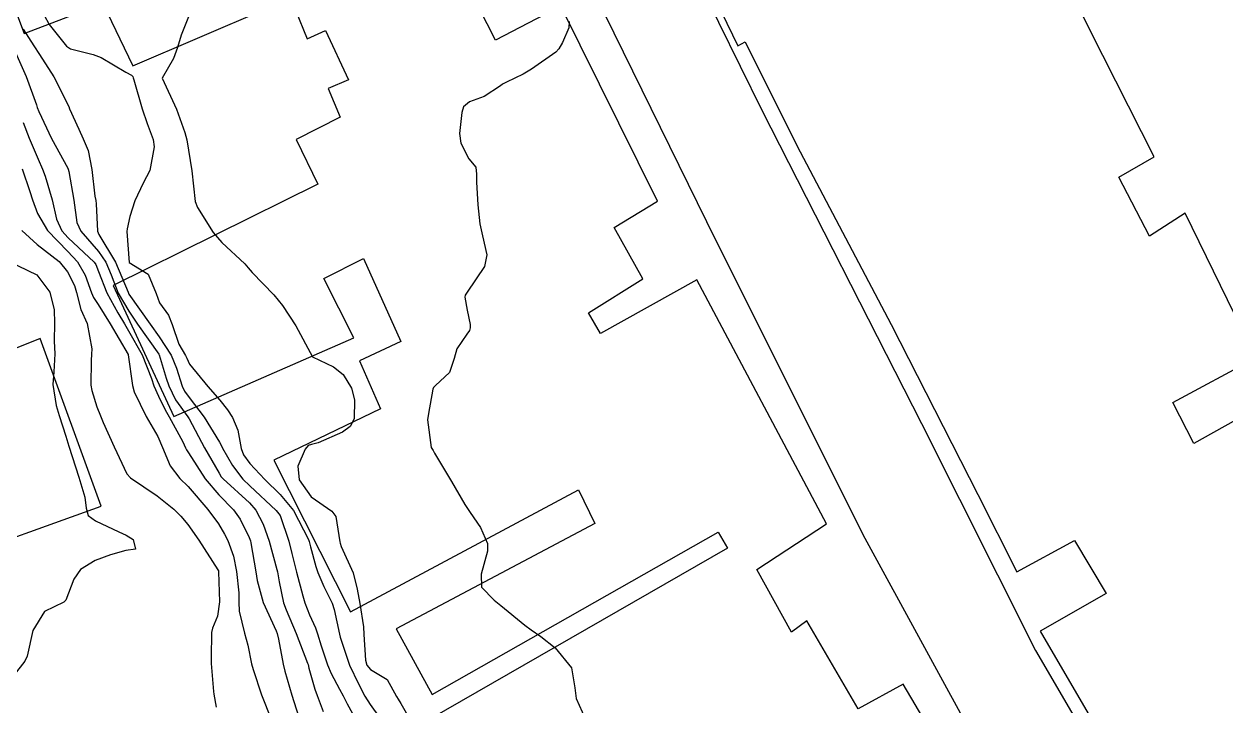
# Model space of a CAD drawing. Header units: metres. Extents: x 298520 to 308411, y 7433745 to 7450750.
# Drawn here: x 305647.5 to 305725.7, y 7436136 to 7436180.4 of the extents above; entities that cross this region are included whole.
import ezdxf

# ---------------------------------------------------------------- set-up
doc = ezdxf.new("R2010")
doc.units = ezdxf.units.M
doc.header["$LTSCALE"] = 10
for name, color, linetype in [('Curvas de Nivel 1m', 11, 'Continuous'), ('Curvas de Nivel 5m', 15, 'Continuous'), ('Edificações', 30, 'Continuous'), ('Vias Primárias', 230, 'Continuous')]:
    doc.layers.add(name, color=color, linetype=linetype)

msp = doc.modelspace()

# ---------------------------------------------------------------- linework, layer by layer
at = {"layer": 'Curvas de Nivel 1m', "flags": 128}
for points, elevation in [([(305648.78, 7436180.937), (305649.124, 7436180.324), (305650.246, 7436178.922), (305650.491, 7436178.742), (305651.969, 7436178.379), (305652.486, 7436178.179), (305654.107, 7436177.243), (305654.475, 7436177.038), (305654.553, 7436176.949), (305654.576, 7436176.868), (305654.614, 7436176.725), (305655.16, 7436174.859), (305655.482, 7436173.903), (305655.871, 7436172.848), (305655.952, 7436172.381), (305655.665, 7436170.851), (305655.223, 7436170.025), (305654.678, 7436168.865), (305654.363, 7436167.844), (305654.177, 7436167.049), (305654.168, 7436166.872), (305654.323, 7436164.87), (305655.563, 7436164.099), (305656.064, 7436162.852), (305656.297, 7436162.231), (305656.887, 7436161.439), (305657.115, 7436160.838), (305657.546, 7436159.549), (305657.985, 7436158.824), (305658.073, 7436158.644), (305658.247, 7436158.244), (305659.426, 7436156.808), (305660.224, 7436155.919), (305660.719, 7436155.294), (305661.029, 7436154.788), (305661.378, 7436153.966), (305661.603, 7436152.779), (305661.759, 7436152.357), (305662.173, 7436151.807), (305663.146, 7436150.76), (305664.149, 7436149.791), (305665.003, 7436148.741), (305665.979, 7436146.866), (305666.029, 7436146.731), (305666.109, 7436146.387), (305666.464, 7436145.092), (305666.593, 7436144.722), (305666.988, 7436143.808), (305667.516, 7436142.708), (305667.658, 7436142.305), (305667.997, 7436140.701), (305668.04, 7436140.503), (305668.64, 7436138.694), (305669.224, 7436137.465), (305669.655, 7436136.683), (305669.987, 7436136.136), (305670.596, 7436135.287)], 703), ([(305658.172, 7436180.824), (305657.691, 7436179.642), (305657.472, 7436178.83), (305657.199, 7436178.119), (305656.473, 7436176.84), (305657.393, 7436174.83), (305657.94, 7436173.313), (305658.059, 7436172.824), (305658.403, 7436170.82), (305658.617, 7436168.818), (305658.757, 7436168.428), (305659.774, 7436166.806), (305660.343, 7436166.151), (305661.834, 7436164.777), (305662.065, 7436164.518), (305662.317, 7436164.217), (305663.722, 7436162.756), (305664.296, 7436162.07), (305665.166, 7436160.741), (305666.253, 7436158.73), (305667.615, 7436158.078), (305668.242, 7436157.589), (305668.779, 7436156.695), (305668.972, 7436155.942), (305668.945, 7436154.693), (305668.696, 7436154.197), (305668.194, 7436153.84), (305666.612, 7436153.149), (305666.186, 7436153.023), (305665.961, 7436152.957), (305665.755, 7436152.734), (305665.284, 7436151.627), (305665.371, 7436150.738), (305666.147, 7436149.64), (305667.506, 7436148.709), (305667.767, 7436148.343), (305668.021, 7436146.701), (305668.034, 7436146.623), (305668.11, 7436146.407), (305668.894, 7436144.692), (305669.141, 7436143.626), (305669.328, 7436142.687), (305669.562, 7436141.171), (305669.591, 7436140.685), (305669.686, 7436139.015), (305669.777, 7436138.682), (305670.01, 7436138.402), (305671.09, 7436137.75), (305671.713, 7436136.654), (305671.807, 7436136.469), (305671.989, 7436136.208), (305672.867, 7436134.641)], 702), ([(305647.432, 7436180.027), (305648.115, 7436178.944), (305648.487, 7436178.378), (305649.427, 7436176.93), (305650.405, 7436174.959), (305650.418, 7436174.92), (305650.442, 7436174.853), (305651.045, 7436173.527), (305651.335, 7436172.906), (305651.654, 7436172.14), (305651.883, 7436170.898), (305652.095, 7436169.177), (305652.143, 7436168.893), (305652.161, 7436168.683), (305652.248, 7436166.892), (305652.35, 7436166.677), (305653.437, 7436164.879), (305654.245, 7436162.929), (305654.271, 7436162.87), (305654.302, 7436162.814), (305655.685, 7436160.856), (305656.271, 7436160.039), (305657.043, 7436158.838), (305657.403, 7436157.991), (305657.763, 7436156.827), (305657.912, 7436156.507), (305658.226, 7436156.082), (305659.189, 7436154.81), (305660.189, 7436153.186), (305660.322, 7436152.935), (305660.392, 7436152.797), (305661.048, 7436151.663), (305661.714, 7436150.777), (305662.156, 7436150.341), (305663.89, 7436148.752), (305664.13, 7436148.409), (305664.697, 7436146.744), (305664.906, 7436145.941), (305665.202, 7436144.739), (305665.611, 7436143.194), (305665.75, 7436142.733), (305666.055, 7436141.957), (305666.435, 7436141.112), (305666.564, 7436140.722), (305666.8, 7436139.95), (305667.221, 7436138.712), (305667.447, 7436138.148), (305667.997, 7436137.136), (305668.247, 7436136.697), (305668.497, 7436136.185), (305669.329, 7436134.686)], 704), ([(305682.947, 7436180.526), (305682.919, 7436180.124), (305682.502, 7436179.161), (305682.27, 7436178.759), (305682.075, 7436178.536), (305680.482, 7436177.424), (305679.938, 7436177.106), (305678.869, 7436176.576), (305678.606, 7436176.444), (305678.469, 7436176.343), (305677.402, 7436175.653), (305676.453, 7436175.312), (305676.074, 7436174.989), (305675.966, 7436174.615), (305675.799, 7436173.247), (305675.882, 7436172.615), (305676.413, 7436171.606), (305676.856, 7436171.052), (305676.918, 7436170.602), (305676.911, 7436170.086), (305677.001, 7436168.601), (305677.129, 7436167.367), (305677.304, 7436166.596), (305677.573, 7436165.353), (305677.423, 7436164.593), (305676.306, 7436162.94), (305676.179, 7436162.736), (305676.154, 7436162.611), (305676.294, 7436161.754), (305676.5, 7436160.822), (305676.505, 7436160.607), (305676.45, 7436160.437), (305676.277, 7436160.202), (305675.623, 7436159.256), (305675.46, 7436158.618), (305675.146, 7436157.719), (305674.235, 7436156.856), (305674.121, 7436156.744), (305674.066, 7436156.632), (305673.787, 7436155.057), (305673.72, 7436154.635), (305673.972, 7436152.845), (305674.089, 7436152.631), (305674.181, 7436152.477), (305675.274, 7436150.619), (305676.141, 7436149.126), (305676.497, 7436148.605), (305677.167, 7436147.638), (305677.634, 7436146.587), (305677.623, 7436146.103), (305677.214, 7436144.593), (305677.236, 7436143.754), (305678.066, 7436142.905), (305678.503, 7436142.576), (305680.05, 7436141.299), (305680.472, 7436140.979), (305681.092, 7436140.544), (305682.032, 7436139.818), (305683.088, 7436138.519), (305683.301, 7436137.216), (305683.391, 7436136.516), (305683.98, 7436135.226)], 701), ([(305647.418, 7436173.966), (305647.819, 7436172.946), (305648.409, 7436171.578), (305648.686, 7436170.937), (305648.855, 7436170.476), (305649.304, 7436168.931), (305649.601, 7436167.687), (305649.934, 7436166.924), (305650.346, 7436166.455), (305652.031, 7436164.894), (305652.154, 7436164.725), (305652.317, 7436164.274), (305652.873, 7436162.884), (305653.573, 7436161.594), (305654.006, 7436160.873), (305654.276, 7436160.426), (305655.156, 7436158.861), (305655.763, 7436157.33), (305655.922, 7436156.853), (305656.226, 7436156.174), (305656.663, 7436155.289), (305656.915, 7436154.839), (305657.816, 7436153.198), (305657.986, 7436152.823), (305658.049, 7436152.689), (305658.18, 7436152.48), (305659.26, 7436150.809), (305660.147, 7436149.756), (305661.096, 7436148.786), (305661.53, 7436148.182), (305662.115, 7436146.996), (305662.208, 7436146.769), (305662.241, 7436146.639), (305662.562, 7436144.765), (305662.651, 7436144.197), (305663.032, 7436142.76), (305663.884, 7436140.912), (305663.95, 7436140.751), (305664.037, 7436140.371), (305664.343, 7436138.747), (305664.451, 7436138.303), (305664.906, 7436136.741), (305665.332, 7436135.384)], 706), ([(305647.356, 7436170.95), (305647.851, 7436169.475), (305648.026, 7436168.943), (305648.364, 7436168.037), (305649.012, 7436166.933), (305650.333, 7436165.566), (305650.948, 7436164.911), (305651.455, 7436164.043), (305651.864, 7436162.897), (305651.992, 7436162.587), (305652.295, 7436162.125), (305653.087, 7436160.882), (305654.253, 7436158.886), (305654.263, 7436158.87), (305654.524, 7436156.867), (305654.638, 7436156.456), (305655.432, 7436154.858), (305656.193, 7436153.543), (305656.496, 7436152.845), (305656.985, 7436151.652), (305657.623, 7436150.828), (305658.155, 7436150.304), (305659.445, 7436148.807), (305660.124, 7436147.873), (305660.528, 7436147.205), (305660.733, 7436146.791), (305661.1, 7436145.782), (305661.297, 7436144.782), (305661.451, 7436143.401), (305661.458, 7436142.779), (305661.47, 7436142.192), (305661.83, 7436140.773), (305662.031, 7436139.981), (305662.28, 7436138.767), (305662.376, 7436138.4), (305662.928, 7436136.761), (305663.549, 7436135.182)], 707), ([(305647.335, 7436166.95), (305648.339, 7436166.032), (305649.773, 7436164.925), (305650.316, 7436164.261), (305650.764, 7436163.37), (305650.89, 7436162.911), (305651.181, 7436161.796), (305651.595, 7436160.9), (305651.898, 7436159.255), (305651.877, 7436158.896), (305651.851, 7436158.498), (305651.82, 7436156.896), (305651.879, 7436156.545), (305652.219, 7436155.485), (305652.447, 7436154.888), (305652.632, 7436154.461), (305653.344, 7436152.878), (305654.165, 7436151.119), (305654.396, 7436150.868), (305656.146, 7436149.702), (305657.217, 7436148.834), (305657.677, 7436148.375), (305658.123, 7436147.839), (305658.849, 7436146.813), (305660.094, 7436144.887), (305660.123, 7436144.829), (305660.128, 7436144.799), (305660.135, 7436144.757), (305660.203, 7436142.798), (305660.054, 7436141.872), (305659.745, 7436141.104), (305659.68, 7436140.804), (305659.649, 7436139.173), (305659.653, 7436138.804), (305659.808, 7436136.988), (305659.832, 7436136.802), (305659.984, 7436135.955)], 708), ([(305646.467, 7436164.959), (305648.314, 7436164.063), (305649.162, 7436162.931), (305649.434, 7436161.786), (305649.452, 7436160.928), (305649.45, 7436159.743), (305649.477, 7436158.928), (305649.415, 7436157.754), (305649.361, 7436156.929), (305649.579, 7436155.567), (305649.757, 7436154.925), (305650.193, 7436153.563), (305650.401, 7436152.917), (305650.83, 7436151.57), (305651.05, 7436150.907), (305651.433, 7436149.611), (305651.519, 7436148.899), (305651.642, 7436148.412), (305652.125, 7436148.071), (305653.644, 7436147.348), (305654.116, 7436147.133), (305654.576, 7436146.865), (305654.732, 7436146.238), (305654.106, 7436146.134), (305653.114, 7436145.869), (305652.099, 7436145.491), (305651.156, 7436144.904), (305650.718, 7436144.276), (305650.19, 7436142.918), (305650.062, 7436142.782), (305648.819, 7436142.168), (305648.043, 7436140.94), (305647.684, 7436139.278), (305647.524, 7436138.947), (305645.993, 7436136.97)], 709)]:
    msp.add_lwpolyline(points, dxfattribs=dict(at, elevation=elevation))
at = {"layer": 'Curvas de Nivel 5m', "elevation": 705, "flags": 128}
msp.add_lwpolyline([(305646.929, 7436178.515), (305647.623, 7436176.948), (305648.285, 7436175.102), (305648.338, 7436174.941), (305648.44, 7436174.685), (305649.259, 7436172.932), (305650.327, 7436170.997), (305650.36, 7436170.92), (305650.401, 7436170.767), (305650.722, 7436168.915), (305650.919, 7436167.472), (305651.178, 7436166.908), (305652.333, 7436165.566), (305652.802, 7436164.885), (305653.145, 7436164.052), (305653.612, 7436162.877), (305654.291, 7436161.693), (305654.861, 7436160.864), (305656.254, 7436158.893), (305656.278, 7436158.85), (305656.732, 7436157.337), (305656.893, 7436156.84), (305657.326, 7436155.936), (305658.124, 7436154.821), (305658.211, 7436154.69), (305659.22, 7436152.81), (305660.167, 7436151.161), (305660.304, 7436150.938), (305660.425, 7436150.796), (305662.14, 7436149.239), (305662.563, 7436148.766), (305663.037, 7436147.847), (305663.419, 7436146.757), (305663.93, 7436144.916), (305663.968, 7436144.751), (305664.083, 7436144.095), (305664.366, 7436142.747), (305664.528, 7436142.275), (305665.191, 7436140.739), (305665.919, 7436138.827), (305665.951, 7436138.731), (305666.011, 7436138.489), (305666.395, 7436137.122), (305666.54, 7436136.722), (305666.946, 7436135.679)], dxfattribs=at)
at = {"layer": 'Edificações'}
for points in [[(305728.871, 7436156.066), (305723.573, 7436153.09), (305722.193, 7436155.763), (305727.604, 7436158.667), (305723.015, 7436168.064), (305720.677, 7436166.567), (305718.689, 7436170.415), (305720.983, 7436171.737), (305716.834, 7436179.942), (305712.023, 7436189.748)], [(305645.289, 7436185.537), (305647.48, 7436179.745), (305652.606, 7436181.699), (305654.563, 7436177.634), (305663.264, 7436181.382)], [(305710.119, 7436128.196), (305704.666, 7436137.448), (305701.746, 7436135.852), (305698.406, 7436141.566), (305697.407, 7436140.837), (305695.142, 7436144.902), (305699.676, 7436147.868), (305691.235, 7436163.743), (305684.972, 7436160.236), (305684.198, 7436161.589), (305687.722, 7436163.802), (305685.863, 7436167.126), (305688.69, 7436168.838), (305682.406, 7436181.524), (305678.136, 7436179.315), (305674.91, 7436185.652)], [(305691.775, 7436183.352), (305693.898, 7436178.953), (305694.381, 7436179.203), (305697.738, 7436172.474), (305703.876, 7436160.832), (305709.528, 7436149.789), (305712.057, 7436144.755), (305715.812, 7436146.788), (305717.876, 7436143.352), (305713.576, 7436140.89), (305721.088, 7436128.008), (305722.188, 7436126.014), (305725.185, 7436127.857), (305728.387, 7436122.781)], [(305665.142, 7436181.265), (305665.886, 7436179.389), (305667.099, 7436179.936), (305668.587, 7436176.725), (305667.257, 7436176.178), (305668.04, 7436174.302), (305665.181, 7436172.85), (305666.589, 7436169.948), (305653.279, 7436163.374), (305657.231, 7436154.841), (305668.932, 7436159.961), (305666.976, 7436163.831), (305669.567, 7436165.131), (305671.994, 7436159.73), (305669.294, 7436158.48), (305670.664, 7436155.344), (305663.735, 7436152.017), (305668.706, 7436142.152), (305683.549, 7436150.089), (305684.606, 7436147.9), (305671.684, 7436141.043), (305674.034, 7436136.775), (305692.639, 7436147.343), (305693.228, 7436146.285), (305672.852, 7436134.592)]]:
    msp.add_lwpolyline(points, dxfattribs=at)
msp.add_lwpolyline([(305637.925, 7436155.677), (305642.353, 7436145.375), (305652.5, 7436149.014), (305648.52, 7436159.932)], close=True, dxfattribs=at)
at = {"layer": 'Vias Primárias'}
msp.add_lwpolyline([(305659.526, 7436246.815), (305669.435, 7436227.125), (305677.162, 7436211.595), (305688.419, 7436189.08), (305695.471, 7436174.757), (305705.851, 7436154.388), (305713.281, 7436139.65), (305722.269, 7436124.248), (305730.708, 7436112.486, 0.253076), (305734.949, 7436110.423, 0.081517), (305737.76, 7436111.01), (305745.608, 7436116.291), (305749.093, 7436111.088), (305742.464, 7436106.047, 0.165645), (305740.744, 7436103.491, 0.202393), (305741.457, 7436098.252, 0.05234), (305744.861, 7436093.673, -0.022254), (305753.344, 7436083.59), (305762.662, 7436072.76)], format="xyb", dxfattribs=at)
msp.add_lwpolyline([(305657.251, 7436236.418), (305661.867, 7436227.246), (305670.443, 7436210.587), (305680.43, 7436190.845), (305692.479, 7436166.302), (305702.16, 7436146.939), (305713.412, 7436126.331), (305720.389, 7436115.762), (305734.077, 7436097.093), (305744.66, 7436083.445), (305760.793, 7436065.216)], dxfattribs=at)

doc.saveas('drawing.dxf')
